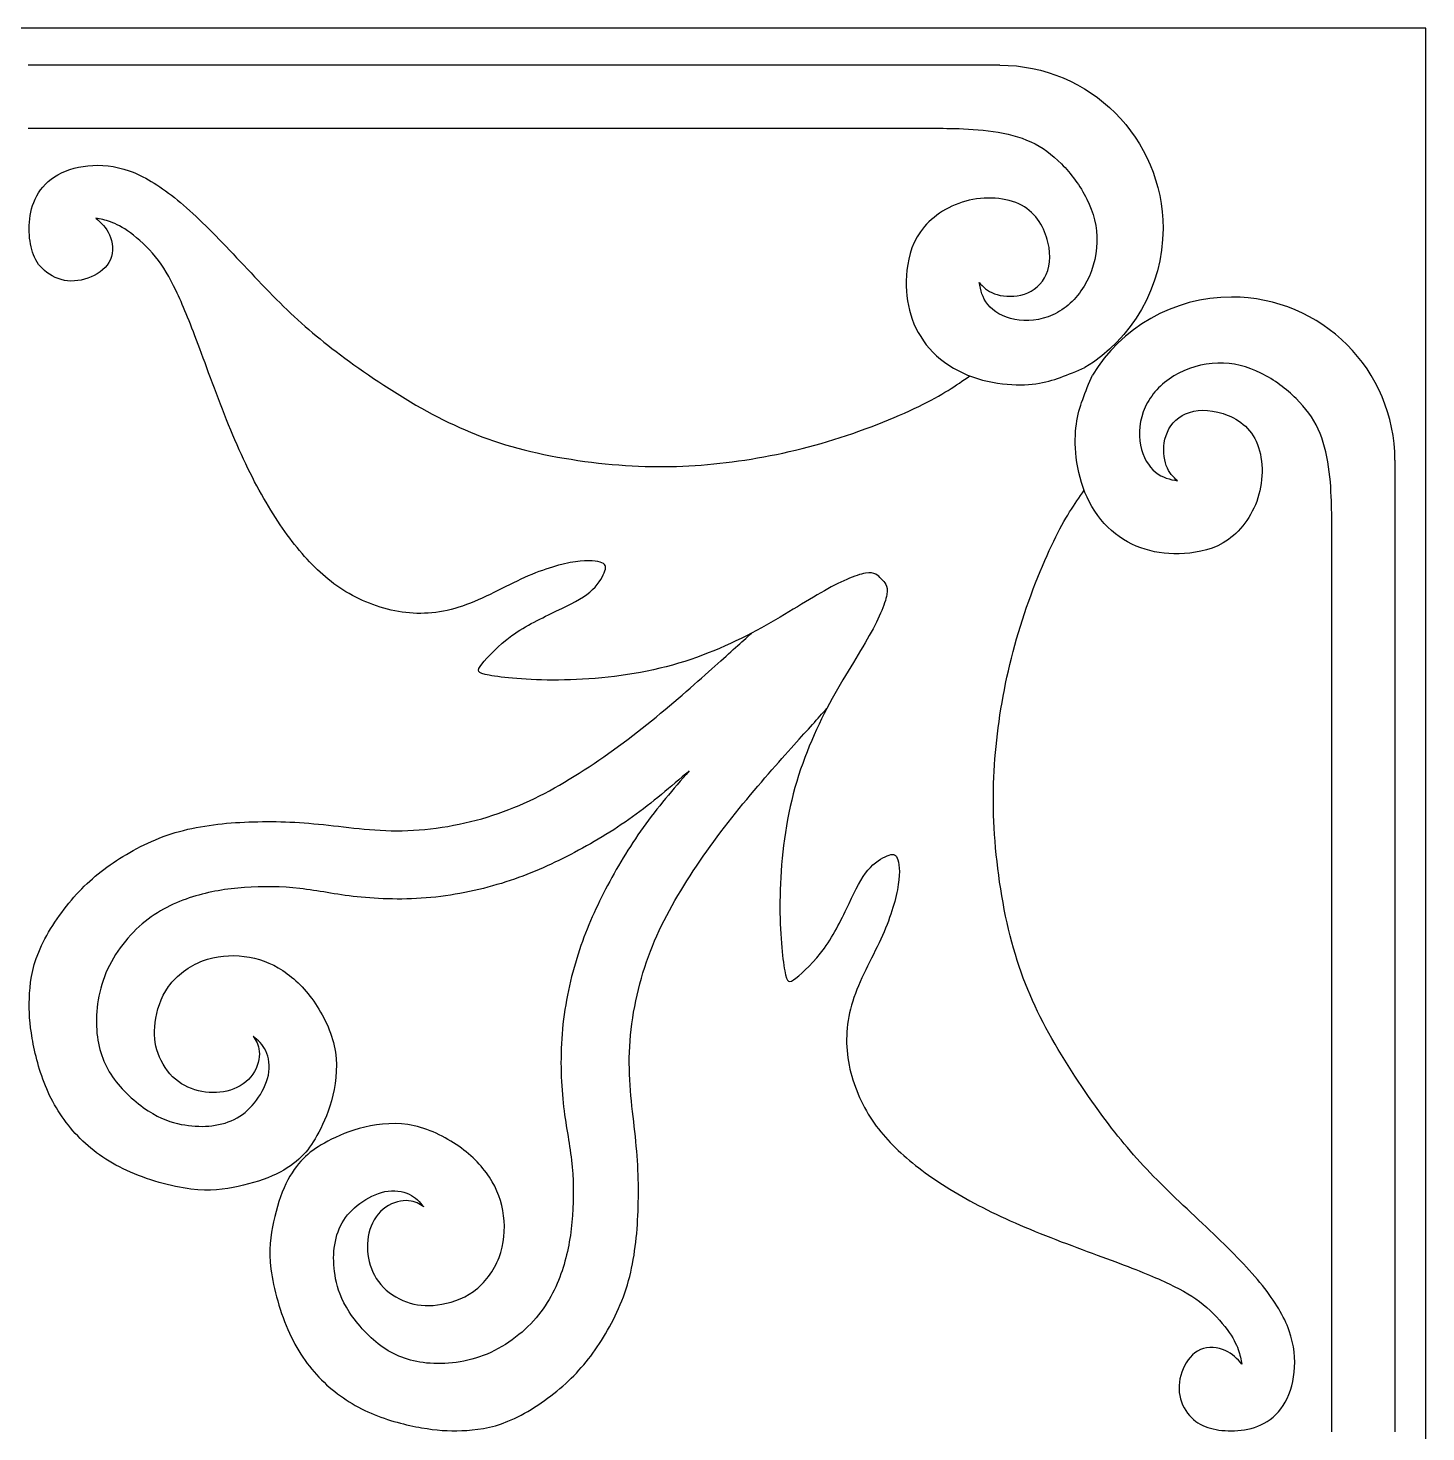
# Model space of a CAD drawing. Extents: x -97 to 91, y -16 to 189.
# Drawn here: x 54.71 to 90.75, y 150.76 to 186.95 of the extents above; entities that cross this region are included whole.
import ezdxf

# ---------------------------------------------------------------- set-up
doc = ezdxf.new("R2010")
doc.units = 0
doc.header["$MEASUREMENT"] = 0
doc.layers.add('LAYER_1', color=7, linetype='CONTINUOUS')

msp = doc.modelspace()

# ---------------------------------------------------------------- linework, layer by layer
at = {"layer": 'LAYER_1'}
msp.add_lwpolyline([(18.4134, 114.6116), (90.7518, 114.6116), (90.7518, 186.95), (18.4134, 186.95), (18.4134, 114.6116)], close=True, dxfattribs=at)
for points in [[(79.7645, 185.994), (79.7645, 185.994), (54.713, 185.994), (54.713, 185.994)], [(54.713, 184.3674), (54.713, 184.3674), (77.8767, 184.3674), (77.8767, 184.3674)], [(82.7262, 178.7949), (82.7262, 178.7949), (82.7525, 178.7689), (82.7525, 178.7689)], [(89.9515, 175.807), (89.9515, 175.807), (89.9515, 150.7555), (89.9515, 150.7555)], [(88.3249, 150.7555), (88.3249, 150.7555), (88.3249, 173.9192), (88.3249, 173.9192)]]:
    msp.add_open_spline(points, degree=3, dxfattribs=at)
for points, knots in [([(79.7645, 185.994), (82.0889, 185.994), (83.9732, 184.1097), (83.9732, 181.7852), (83.9732, 181.7852), (83.9732, 180.266), (83.1683, 178.9348), (81.9618, 178.1948)], [0, 0, 0, 0, 0.3333333, 0.3333333, 0.3333333, 0.3333333, 1, 1, 1, 1]), ([(77.8767, 184.3674), (78.0963, 184.3674), (78.3159, 184.3674), (78.6049, 184.3599), (78.6049, 184.3599), (78.8939, 184.3523), (79.2524, 184.3371), (79.5982, 184.2867), (79.5982, 184.2867), (79.9441, 184.2362), (80.2773, 184.1504), (80.5688, 184.0153), (80.5688, 184.0153), (80.8604, 183.8803), (81.1103, 183.696), (81.3552, 183.4474), (81.3552, 183.4474), (81.6, 183.1987), (81.8399, 182.8857), (82.0103, 182.5411), (82.0103, 182.5411), (82.1807, 182.1965), (82.2817, 181.8204), (82.2716, 181.4278), (82.2716, 181.4278), (82.2615, 181.0353), (82.1403, 180.6263), (81.9384, 180.2931), (81.9384, 180.2931), (81.7364, 179.9599), (81.4536, 179.7024), (81.133, 179.556), (81.133, 179.556), (80.8125, 179.4096), (80.454, 179.3742), (80.1511, 179.4335), (80.1511, 179.4335), (79.8482, 179.4928), (79.6007, 179.6468), (79.4569, 179.8222), (79.4569, 179.8222), (79.313, 179.9977), (79.2726, 180.1946), (79.2322, 180.3915), (79.2322, 180.3915), (79.3382, 180.2804), (79.4442, 180.1693), (79.626, 180.1012), (79.626, 180.1012), (79.8077, 180.0331), (80.0652, 180.0078), (80.3088, 180.0671), (80.3088, 180.0671), (80.5524, 180.1264), (80.7822, 180.2703), (80.9172, 180.5064), (80.9172, 180.5064), (81.0523, 180.7424), (81.0927, 181.0706), (81.0082, 181.4277), (81.0082, 181.4277), (80.9236, 181.7849), (80.714, 182.1712), (80.3278, 182.3806), (80.3278, 182.3806), (79.9416, 182.5901), (79.3787, 182.6229), (78.8864, 182.4892), (78.8864, 182.4892), (78.3942, 182.3553), (77.9726, 182.0549), (77.7201, 181.7003), (77.7201, 181.7003), (77.4677, 181.3457), (77.3843, 180.9367), (77.3603, 180.5682), (77.3603, 180.5682), (77.3363, 180.1997), (77.3717, 179.8715), (77.4689, 179.5585), (77.4689, 179.5585), (77.5661, 179.2454), (77.7252, 178.9474), (77.9536, 178.6887), (77.9536, 178.6887), (78.1821, 178.4299), (78.48, 178.2103), (78.8107, 178.0576), (78.8107, 178.0576), (79.1413, 177.9049), (79.5048, 177.8191), (79.833, 177.78), (79.833, 177.78), (80.1611, 177.7409), (80.454, 177.7485), (80.6963, 177.7813), (80.6963, 177.7813), (80.9387, 177.8141), (81.1306, 177.8722), (81.333, 177.9453), (81.333, 177.9453), (81.5355, 178.0184), (81.7487, 178.1066), (81.9618, 178.1948)], [0, 0, 0, 0, 0.037037, 0.037037, 0.037037, 0.037037, 0.0740741, 0.0740741, 0.0740741, 0.0740741, 0.1111111, 0.1111111, 0.1111111, 0.1111111, 0.1481481, 0.1481481, 0.1481481, 0.1481481, 0.1851852, 0.1851852, 0.1851852, 0.1851852, 0.2222222, 0.2222222, 0.2222222, 0.2222222, 0.2592593, 0.2592593, 0.2592593, 0.2592593, 0.2962963, 0.2962963, 0.2962963, 0.2962963, 0.3333333, 0.3333333, 0.3333333, 0.3333333, 0.3703704, 0.3703704, 0.3703704, 0.3703704, 0.4074074, 0.4074074, 0.4074074, 0.4074074, 0.4444444, 0.4444444, 0.4444444, 0.4444444, 0.4814815, 0.4814815, 0.4814815, 0.4814815, 0.5185185, 0.5185185, 0.5185185, 0.5185185, 0.5555556, 0.5555556, 0.5555556, 0.5555556, 0.5925926, 0.5925926, 0.5925926, 0.5925926, 0.6296296, 0.6296296, 0.6296296, 0.6296296, 0.6666667, 0.6666667, 0.6666667, 0.6666667, 0.7037037, 0.7037037, 0.7037037, 0.7037037, 0.7407407, 0.7407407, 0.7407407, 0.7407407, 0.7777778, 0.7777778, 0.7777778, 0.7777778, 0.8148148, 0.8148148, 0.8148148, 0.8148148, 0.8518519, 0.8518519, 0.8518519, 0.8518519, 0.8888889, 0.8888889, 0.8888889, 0.8888889, 0.9259259, 0.9259259, 0.9259259, 0.9259259, 1, 1, 1, 1]), ([(76.705, 172.7476), (76.6259, 172.8419), (76.5467, 172.9362), (76.3027, 172.895), (76.3027, 172.895), (76.0587, 172.8538), (75.6497, 172.677), (75.1499, 172.3918), (75.1499, 172.3918), (74.6501, 172.1065), (74.0594, 171.7127), (73.3652, 171.3493), (73.3652, 171.3493), (72.671, 170.9857), (71.8733, 170.6525), (71.0024, 170.443), (71.0024, 170.443), (70.1315, 170.2335), (69.1873, 170.1476), (68.3871, 170.1401), (68.3871, 170.1401), (67.5869, 170.1325), (66.9305, 170.2032), (66.6024, 170.2637), (66.6024, 170.2637), (66.2742, 170.3243), (66.2742, 170.3748), (66.413, 170.5515), (66.413, 170.5515), (66.5518, 170.7282), (66.8295, 171.0312), (67.1855, 171.2861), (67.1855, 171.2861), (67.5414, 171.5411), (67.9756, 171.7481), (68.3391, 171.9223), (68.3391, 171.9223), (68.7026, 172.0964), (68.9954, 172.2378), (69.1974, 172.4069), (69.1974, 172.4069), (69.3993, 172.5761), (69.5104, 172.773), (69.5659, 172.9068), (69.5659, 172.9068), (69.6215, 173.0406), (69.6215, 173.1113), (69.5079, 173.1617), (69.5079, 173.1617), (69.3943, 173.2122), (69.1671, 173.2425), (68.8238, 173.1921), (68.8238, 173.1921), (68.4805, 173.1415), (68.021, 173.0102), (67.5137, 172.7831), (67.5137, 172.7831), (67.0063, 172.5559), (66.4509, 172.2328), (65.9157, 172.0485), (65.9157, 172.0485), (65.3806, 171.8642), (64.8656, 171.8188), (64.3557, 171.8919), (64.3557, 171.8919), (63.8458, 171.9652), (63.3409, 172.1571), (62.9092, 172.417), (62.9092, 172.417), (62.4776, 172.677), (62.1191, 173.0053), (61.7758, 173.4041), (61.7758, 173.4041), (61.4324, 173.8029), (61.1043, 174.2725), (60.7887, 174.8253), (60.7887, 174.8253), (60.4732, 175.3781), (60.1702, 176.0143), (59.8825, 176.7186), (59.8825, 176.7186), (59.5947, 177.4229), (59.322, 178.1954), (59.0974, 178.7961), (59.0974, 178.7961), (58.8727, 179.3969), (58.696, 179.8261), (58.5282, 180.1783), (58.5282, 180.1783), (58.3603, 180.5304), (58.2012, 180.8057), (58.0005, 181.0531), (58.0005, 181.0531), (57.7998, 181.3005), (57.5574, 181.5202), (57.353, 181.6703), (57.353, 181.6703), (57.1485, 181.8205), (56.9818, 181.9013), (56.8392, 181.9531), (56.8392, 181.9531), (56.6966, 182.0048), (56.5779, 182.0275), (56.4593, 182.0503), (56.4593, 182.0503), (56.5956, 181.9291), (56.732, 181.8079), (56.8127, 181.6211), (56.8127, 181.6211), (56.8935, 181.4343), (56.9188, 181.1819), (56.8342, 180.9799), (56.8342, 180.9799), (56.7496, 180.778), (56.5552, 180.6265), (56.3356, 180.5331), (56.3356, 180.5331), (56.116, 180.4397), (55.8711, 180.4043), (55.6477, 180.446), (55.6477, 180.446), (55.4243, 180.4876), (55.2223, 180.6063), (55.081, 180.7477), (55.081, 180.7477), (54.9396, 180.889), (54.8588, 181.0531), (54.8076, 181.2399), (54.8076, 181.2399), (54.7564, 181.4267), (54.7346, 181.6363), (54.7435, 181.8597), (54.7435, 181.8597), (54.7523, 182.0831), (54.7918, 182.3204), (54.8934, 182.54), (54.8934, 182.54), (54.9951, 182.7596), (55.1593, 182.9616), (55.3915, 183.1131), (55.3915, 183.1131), (55.6237, 183.2645), (55.9242, 183.3655), (56.2561, 183.3996), (56.2561, 183.3996), (56.588, 183.4337), (56.9516, 183.4008), (57.3226, 183.2695), (57.3226, 183.2695), (57.6937, 183.1383), (58.0724, 182.9086), (58.4839, 182.5779), (58.4839, 182.5779), (58.8953, 182.2472), (59.3397, 181.8155), (59.818, 181.317), (59.818, 181.317), (60.2964, 180.8184), (60.8089, 180.2529), (61.3011, 179.772), (61.3011, 179.772), (61.7934, 179.2911), (62.2654, 178.8948), (62.8788, 178.4429), (62.8788, 178.4429), (63.4923, 177.991), (64.2471, 177.4836), (64.9931, 177.0734), (64.9931, 177.0734), (65.739, 176.6632), (66.4761, 176.3501), (67.342, 176.1179), (67.342, 176.1179), (68.2078, 175.8857), (69.2024, 175.7342), (70.1137, 175.6736), (70.1137, 175.6736), (71.025, 175.613), (71.8531, 175.6434), (72.7088, 175.7468), (72.7088, 175.7468), (73.5645, 175.8503), (74.4481, 176.027), (75.3241, 176.2896), (75.3241, 176.2896), (76.2, 176.5521), (77.0684, 176.9005), (77.6781, 177.1969), (77.6781, 177.1969), (78.2879, 177.4933), (78.639, 177.7378), (78.9901, 177.9822)], [0, 0, 0, 0, 0.0204082, 0.0204082, 0.0204082, 0.0204082, 0.0408163, 0.0408163, 0.0408163, 0.0408163, 0.0612245, 0.0612245, 0.0612245, 0.0612245, 0.0816327, 0.0816327, 0.0816327, 0.0816327, 0.1020408, 0.1020408, 0.1020408, 0.1020408, 0.122449, 0.122449, 0.122449, 0.122449, 0.1428571, 0.1428571, 0.1428571, 0.1428571, 0.1632653, 0.1632653, 0.1632653, 0.1632653, 0.1836735, 0.1836735, 0.1836735, 0.1836735, 0.2040816, 0.2040816, 0.2040816, 0.2040816, 0.2244898, 0.2244898, 0.2244898, 0.2244898, 0.244898, 0.244898, 0.244898, 0.244898, 0.2653061, 0.2653061, 0.2653061, 0.2653061, 0.2857143, 0.2857143, 0.2857143, 0.2857143, 0.3061224, 0.3061224, 0.3061224, 0.3061224, 0.3265306, 0.3265306, 0.3265306, 0.3265306, 0.3469388, 0.3469388, 0.3469388, 0.3469388, 0.3673469, 0.3673469, 0.3673469, 0.3673469, 0.3877551, 0.3877551, 0.3877551, 0.3877551, 0.4081633, 0.4081633, 0.4081633, 0.4081633, 0.4285714, 0.4285714, 0.4285714, 0.4285714, 0.4489796, 0.4489796, 0.4489796, 0.4489796, 0.4693878, 0.4693878, 0.4693878, 0.4693878, 0.4897959, 0.4897959, 0.4897959, 0.4897959, 0.5102041, 0.5102041, 0.5102041, 0.5102041, 0.5306122, 0.5306122, 0.5306122, 0.5306122, 0.5510204, 0.5510204, 0.5510204, 0.5510204, 0.5714286, 0.5714286, 0.5714286, 0.5714286, 0.5918367, 0.5918367, 0.5918367, 0.5918367, 0.6122449, 0.6122449, 0.6122449, 0.6122449, 0.6326531, 0.6326531, 0.6326531, 0.6326531, 0.6530612, 0.6530612, 0.6530612, 0.6530612, 0.6734694, 0.6734694, 0.6734694, 0.6734694, 0.6938776, 0.6938776, 0.6938776, 0.6938776, 0.7142857, 0.7142857, 0.7142857, 0.7142857, 0.7346939, 0.7346939, 0.7346939, 0.7346939, 0.755102, 0.755102, 0.755102, 0.755102, 0.7755102, 0.7755102, 0.7755102, 0.7755102, 0.7959184, 0.7959184, 0.7959184, 0.7959184, 0.8163265, 0.8163265, 0.8163265, 0.8163265, 0.8367347, 0.8367347, 0.8367347, 0.8367347, 0.8571429, 0.8571429, 0.8571429, 0.8571429, 0.877551, 0.877551, 0.877551, 0.877551, 0.8979592, 0.8979592, 0.8979592, 0.8979592, 0.9183673, 0.9183673, 0.9183673, 0.9183673, 0.9387755, 0.9387755, 0.9387755, 0.9387755, 0.9591837, 0.9591837, 0.9591837, 0.9591837, 1, 1, 1, 1]), ([(89.9515, 175.807), (89.9515, 178.1315), (88.0672, 180.0158), (85.7427, 180.0158), (85.7427, 180.0158), (84.2235, 180.0158), (82.8923, 179.2108), (82.1523, 178.0043)], [0, 0, 0, 0, 0.3333333, 0.3333333, 0.3333333, 0.3333333, 1, 1, 1, 1]), ([(88.3249, 173.9192), (88.3249, 174.1388), (88.3249, 174.3584), (88.3174, 174.6474), (88.3174, 174.6474), (88.3098, 174.9364), (88.2946, 175.2949), (88.2442, 175.6407), (88.2442, 175.6407), (88.1937, 175.9866), (88.1079, 176.3198), (87.9728, 176.6113), (87.9728, 176.6113), (87.8378, 176.9029), (87.6535, 177.1528), (87.4049, 177.3977), (87.4049, 177.3977), (87.1562, 177.6425), (86.8432, 177.8824), (86.4986, 178.0528), (86.4986, 178.0528), (86.154, 178.2232), (85.7778, 178.3242), (85.3853, 178.3141), (85.3853, 178.3141), (84.9928, 178.304), (84.5838, 178.1828), (84.2506, 177.9809), (84.2506, 177.9809), (83.9174, 177.7789), (83.6598, 177.4961), (83.5135, 177.1755), (83.5135, 177.1755), (83.3671, 176.855), (83.3317, 176.4965), (83.391, 176.1936), (83.391, 176.1936), (83.4503, 175.8907), (83.6043, 175.6432), (83.7797, 175.4994), (83.7797, 175.4994), (83.9551, 175.3555), (84.1521, 175.3151), (84.349, 175.2747), (84.349, 175.2747), (84.2379, 175.3807), (84.1268, 175.4868), (84.0587, 175.6685), (84.0587, 175.6685), (83.9905, 175.8502), (83.9653, 176.1078), (84.0246, 176.3513), (84.0246, 176.3513), (84.0839, 176.5949), (84.2278, 176.8247), (84.4639, 176.9597), (84.4639, 176.9597), (84.6999, 177.0948), (85.0281, 177.1352), (85.3852, 177.0507), (85.3852, 177.0507), (85.7424, 176.9661), (86.1286, 176.7566), (86.3381, 176.3704), (86.3381, 176.3704), (86.5476, 175.9841), (86.5804, 175.4212), (86.4467, 174.929), (86.4467, 174.929), (86.3128, 174.4367), (86.0124, 174.0151), (85.6578, 173.7627), (85.6578, 173.7627), (85.3032, 173.5102), (84.8942, 173.4268), (84.5257, 173.4028), (84.5257, 173.4028), (84.1572, 173.3788), (83.829, 173.4142), (83.516, 173.5114), (83.516, 173.5114), (83.2029, 173.6086), (82.9049, 173.7677), (82.6462, 173.9961), (82.6462, 173.9961), (82.3874, 174.2246), (82.1678, 174.5225), (82.0151, 174.8532), (82.0151, 174.8532), (81.8624, 175.1839), (81.7766, 175.5473), (81.7375, 175.8755), (81.7375, 175.8755), (81.6984, 176.2037), (81.706, 176.4965), (81.7388, 176.7388), (81.7388, 176.7388), (81.7716, 176.9812), (81.8297, 177.1731), (81.9028, 177.3755), (81.9028, 177.3755), (81.9759, 177.578), (82.0641, 177.7912), (82.1523, 178.0043)], [0, 0, 0, 0, 0.037037, 0.037037, 0.037037, 0.037037, 0.0740741, 0.0740741, 0.0740741, 0.0740741, 0.1111111, 0.1111111, 0.1111111, 0.1111111, 0.1481481, 0.1481481, 0.1481481, 0.1481481, 0.1851852, 0.1851852, 0.1851852, 0.1851852, 0.2222222, 0.2222222, 0.2222222, 0.2222222, 0.2592593, 0.2592593, 0.2592593, 0.2592593, 0.2962963, 0.2962963, 0.2962963, 0.2962963, 0.3333333, 0.3333333, 0.3333333, 0.3333333, 0.3703704, 0.3703704, 0.3703704, 0.3703704, 0.4074074, 0.4074074, 0.4074074, 0.4074074, 0.4444444, 0.4444444, 0.4444444, 0.4444444, 0.4814815, 0.4814815, 0.4814815, 0.4814815, 0.5185185, 0.5185185, 0.5185185, 0.5185185, 0.5555556, 0.5555556, 0.5555556, 0.5555556, 0.5925926, 0.5925926, 0.5925926, 0.5925926, 0.6296296, 0.6296296, 0.6296296, 0.6296296, 0.6666667, 0.6666667, 0.6666667, 0.6666667, 0.7037037, 0.7037037, 0.7037037, 0.7037037, 0.7407407, 0.7407407, 0.7407407, 0.7407407, 0.7777778, 0.7777778, 0.7777778, 0.7777778, 0.8148148, 0.8148148, 0.8148148, 0.8148148, 0.8518519, 0.8518519, 0.8518519, 0.8518519, 0.8888889, 0.8888889, 0.8888889, 0.8888889, 0.9259259, 0.9259259, 0.9259259, 0.9259259, 1, 1, 1, 1]), ([(76.7051, 172.7475), (76.7994, 172.6684), (76.8937, 172.5893), (76.8525, 172.3452), (76.8525, 172.3452), (76.8113, 172.1012), (76.6345, 171.6922), (76.3493, 171.1924), (76.3493, 171.1924), (76.064, 170.6926), (75.6702, 170.1019), (75.3067, 169.4077), (75.3067, 169.4077), (74.9432, 168.7135), (74.61, 167.9158), (74.4005, 167.0449), (74.4005, 167.0449), (74.191, 166.174), (74.1051, 165.2298), (74.0976, 164.4296), (74.0976, 164.4296), (74.09, 163.6294), (74.1607, 162.973), (74.2212, 162.6449), (74.2212, 162.6449), (74.2818, 162.3167), (74.3323, 162.3167), (74.509, 162.4555), (74.509, 162.4555), (74.6857, 162.5943), (74.9887, 162.8721), (75.2436, 163.228), (75.2436, 163.228), (75.4986, 163.5839), (75.7056, 164.0181), (75.8798, 164.3816), (75.8798, 164.3816), (76.0539, 164.7451), (76.1953, 165.038), (76.3644, 165.2399), (76.3644, 165.2399), (76.5335, 165.4418), (76.7305, 165.5529), (76.8643, 165.6084), (76.8643, 165.6084), (76.9981, 165.664), (77.0688, 165.664), (77.1192, 165.5504), (77.1192, 165.5504), (77.1697, 165.4368), (77.2, 165.2096), (77.1496, 164.8663), (77.1496, 164.8663), (77.099, 164.523), (76.9677, 164.0635), (76.7406, 163.5562), (76.7406, 163.5562), (76.5134, 163.0488), (76.1903, 162.4934), (76.006, 161.9582), (76.006, 161.9582), (75.8217, 161.4231), (75.7763, 160.9081), (75.8494, 160.3982), (75.8494, 160.3982), (75.9227, 159.8883), (76.1146, 159.3834), (76.3745, 158.9517), (76.3745, 158.9517), (76.6345, 158.5201), (76.9627, 158.1616), (77.3615, 157.8183), (77.3615, 157.8183), (77.7604, 157.4749), (78.23, 157.1468), (78.7828, 156.8312), (78.7828, 156.8312), (79.3356, 156.5157), (79.9718, 156.2127), (80.6761, 155.925), (80.6761, 155.925), (81.3804, 155.6372), (82.1529, 155.3645), (82.7536, 155.1399), (82.7536, 155.1399), (83.3544, 154.9152), (83.7836, 154.7385), (84.1358, 154.5707), (84.1358, 154.5707), (84.4879, 154.4028), (84.7632, 154.2437), (85.0106, 154.043), (85.0106, 154.043), (85.258, 153.8423), (85.4776, 153.5999), (85.6278, 153.3955), (85.6278, 153.3955), (85.778, 153.191), (85.8588, 153.0243), (85.9106, 152.8817), (85.9106, 152.8817), (85.9623, 152.7391), (85.985, 152.6204), (86.0077, 152.5018), (86.0077, 152.5018), (85.8866, 152.6381), (85.7654, 152.7745), (85.5786, 152.8552), (85.5786, 152.8552), (85.3918, 152.936), (85.1394, 152.9613), (84.9374, 152.8767), (84.9374, 152.8767), (84.7355, 152.7922), (84.584, 152.5977), (84.4906, 152.3782), (84.4906, 152.3782), (84.3972, 152.1585), (84.3618, 151.9136), (84.4034, 151.6902), (84.4034, 151.6902), (84.4451, 151.4668), (84.5638, 151.2648), (84.7052, 151.1235), (84.7052, 151.1235), (84.8465, 150.9821), (85.0106, 150.9013), (85.1974, 150.8501), (85.1974, 150.8501), (85.3842, 150.7989), (85.5938, 150.7771), (85.8172, 150.786), (85.8172, 150.786), (86.0406, 150.7948), (86.2779, 150.8343), (86.4975, 150.9359), (86.4975, 150.9359), (86.7171, 151.0376), (86.9191, 151.2018), (87.0705, 151.434), (87.0705, 151.434), (87.222, 151.6662), (87.323, 151.9667), (87.357, 152.2986), (87.357, 152.2986), (87.3912, 152.6305), (87.3583, 152.9941), (87.227, 153.3652), (87.227, 153.3652), (87.0958, 153.7362), (86.8661, 154.1149), (86.5354, 154.5264), (86.5354, 154.5264), (86.2047, 154.9379), (85.773, 155.3822), (85.2745, 155.8605), (85.2745, 155.8605), (84.7759, 156.3389), (84.2104, 156.8514), (83.7295, 157.3436), (83.7295, 157.3436), (83.2486, 157.8359), (82.8523, 158.3079), (82.4004, 158.9213), (82.4004, 158.9213), (81.9485, 159.5348), (81.4411, 160.2896), (81.0309, 161.0356), (81.0309, 161.0356), (80.6207, 161.7815), (80.3076, 162.5186), (80.0754, 163.3845), (80.0754, 163.3845), (79.8432, 164.2503), (79.6917, 165.245), (79.6311, 166.1562), (79.6311, 166.1562), (79.5705, 167.0675), (79.6009, 167.8956), (79.7043, 168.7513), (79.7043, 168.7513), (79.8078, 169.607), (79.9845, 170.4906), (80.247, 171.3666), (80.247, 171.3666), (80.5096, 172.2425), (80.858, 173.1109), (81.1544, 173.7207), (81.1544, 173.7207), (81.4508, 174.3304), (81.6953, 174.6815), (81.9397, 175.0326)], [0, 0, 0, 0, 0.0204082, 0.0204082, 0.0204082, 0.0204082, 0.0408163, 0.0408163, 0.0408163, 0.0408163, 0.0612245, 0.0612245, 0.0612245, 0.0612245, 0.0816327, 0.0816327, 0.0816327, 0.0816327, 0.1020408, 0.1020408, 0.1020408, 0.1020408, 0.122449, 0.122449, 0.122449, 0.122449, 0.1428571, 0.1428571, 0.1428571, 0.1428571, 0.1632653, 0.1632653, 0.1632653, 0.1632653, 0.1836735, 0.1836735, 0.1836735, 0.1836735, 0.2040816, 0.2040816, 0.2040816, 0.2040816, 0.2244898, 0.2244898, 0.2244898, 0.2244898, 0.244898, 0.244898, 0.244898, 0.244898, 0.2653061, 0.2653061, 0.2653061, 0.2653061, 0.2857143, 0.2857143, 0.2857143, 0.2857143, 0.3061224, 0.3061224, 0.3061224, 0.3061224, 0.3265306, 0.3265306, 0.3265306, 0.3265306, 0.3469388, 0.3469388, 0.3469388, 0.3469388, 0.3673469, 0.3673469, 0.3673469, 0.3673469, 0.3877551, 0.3877551, 0.3877551, 0.3877551, 0.4081633, 0.4081633, 0.4081633, 0.4081633, 0.4285714, 0.4285714, 0.4285714, 0.4285714, 0.4489796, 0.4489796, 0.4489796, 0.4489796, 0.4693878, 0.4693878, 0.4693878, 0.4693878, 0.4897959, 0.4897959, 0.4897959, 0.4897959, 0.5102041, 0.5102041, 0.5102041, 0.5102041, 0.5306122, 0.5306122, 0.5306122, 0.5306122, 0.5510204, 0.5510204, 0.5510204, 0.5510204, 0.5714286, 0.5714286, 0.5714286, 0.5714286, 0.5918367, 0.5918367, 0.5918367, 0.5918367, 0.6122449, 0.6122449, 0.6122449, 0.6122449, 0.6326531, 0.6326531, 0.6326531, 0.6326531, 0.6530612, 0.6530612, 0.6530612, 0.6530612, 0.6734694, 0.6734694, 0.6734694, 0.6734694, 0.6938776, 0.6938776, 0.6938776, 0.6938776, 0.7142857, 0.7142857, 0.7142857, 0.7142857, 0.7346939, 0.7346939, 0.7346939, 0.7346939, 0.755102, 0.755102, 0.755102, 0.755102, 0.7755102, 0.7755102, 0.7755102, 0.7755102, 0.7959184, 0.7959184, 0.7959184, 0.7959184, 0.8163265, 0.8163265, 0.8163265, 0.8163265, 0.8367347, 0.8367347, 0.8367347, 0.8367347, 0.8571429, 0.8571429, 0.8571429, 0.8571429, 0.877551, 0.877551, 0.877551, 0.877551, 0.8979592, 0.8979592, 0.8979592, 0.8979592, 0.9183673, 0.9183673, 0.9183673, 0.9183673, 0.9387755, 0.9387755, 0.9387755, 0.9387755, 0.9591837, 0.9591837, 0.9591837, 0.9591837, 1, 1, 1, 1]), ([(71.756, 167.7986), (71.2818, 167.3893), (70.8076, 166.9799), (70.2979, 166.6138), (70.2979, 166.6138), (69.7881, 166.2475), (69.2428, 165.9243), (68.7027, 165.6442), (68.7027, 165.6442), (68.1625, 165.364), (67.6272, 165.1267), (67.029, 164.9348), (67.029, 164.9348), (66.4307, 164.743), (65.7693, 164.5966), (65.1004, 164.5334), (65.1004, 164.5334), (64.4314, 164.4703), (63.7548, 164.4905), (63.1945, 164.5511), (63.1945, 164.5511), (62.634, 164.6117), (62.1897, 164.7127), (61.7202, 164.7657), (61.7202, 164.7657), (61.2507, 164.8187), (60.7559, 164.8238), (60.2914, 164.791), (60.2914, 164.791), (59.8269, 164.7581), (59.3927, 164.6874), (58.951, 164.5486), (58.951, 164.5486), (58.5092, 164.4098), (58.0598, 164.2028), (57.6534, 163.8544), (57.6534, 163.8544), (57.247, 163.5061), (56.8835, 163.0163), (56.6816, 162.4912), (56.6816, 162.4912), (56.4796, 161.9661), (56.4392, 161.4057), (56.4998, 160.9438), (56.4998, 160.9438), (56.5604, 160.4818), (56.722, 160.1183), (56.9845, 159.7851), (56.9845, 159.7851), (57.247, 159.4519), (57.6106, 159.1489), (57.9255, 158.9628), (57.9255, 158.9628), (58.2404, 158.7766), (58.5067, 158.7071), (58.7534, 158.6687), (58.7534, 158.6687), (59.0002, 158.6302), (59.2274, 158.6226), (59.4546, 158.6503), (59.4546, 158.6503), (59.6818, 158.6781), (59.909, 158.7412), (60.1033, 158.851), (60.1033, 158.851), (60.2977, 158.9608), (60.4593, 159.1174), (60.6006, 159.3092), (60.6006, 159.3092), (60.742, 159.5011), (60.8632, 159.7282), (60.9074, 159.9567), (60.9074, 159.9567), (60.9516, 160.1852), (60.9187, 160.4149), (60.8405, 160.5815), (60.8405, 160.5815), (60.7622, 160.7481), (60.6385, 160.8516), (60.5148, 160.9551), (60.5148, 160.9551), (60.588, 160.8466), (60.6613, 160.738), (60.6739, 160.5677), (60.6739, 160.5677), (60.6865, 160.3972), (60.6385, 160.165), (60.5072, 159.9769), (60.5072, 159.9769), (60.376, 159.7888), (60.1614, 159.6449), (59.9279, 159.5692), (59.9279, 159.5692), (59.6944, 159.4935), (59.4419, 159.4859), (59.1958, 159.5313), (59.1958, 159.5313), (58.9497, 159.5768), (58.7098, 159.6753), (58.5117, 159.8469), (58.5117, 159.8469), (58.3135, 160.0186), (58.157, 160.2634), (58.0662, 160.5121), (58.0662, 160.5121), (57.9753, 160.7607), (57.95, 161.0132), (57.9879, 161.311), (57.9879, 161.311), (58.0258, 161.6089), (58.1267, 161.9523), (58.3363, 162.2413), (58.3363, 162.2413), (58.5458, 162.5303), (58.8639, 162.7651), (59.211, 162.8976), (59.211, 162.8976), (59.5581, 163.0301), (59.9342, 163.0605), (60.2876, 163.0163), (60.2876, 163.0163), (60.641, 162.9721), (60.9717, 162.8534), (61.2809, 162.6503), (61.2809, 162.6503), (61.5902, 162.4471), (61.878, 162.1592), (62.1228, 161.7945), (62.1228, 161.7945), (62.3677, 161.4297), (62.5697, 160.9879), (62.6366, 160.5462), (62.6366, 160.5462), (62.7035, 160.1044), (62.6353, 159.6626), (62.5318, 159.2928), (62.5318, 159.2928), (62.4283, 158.923), (62.2894, 158.6251), (62.1618, 158.3956), (62.1618, 158.3956), (62.0341, 158.1661), (61.9176, 158.0048), (61.7561, 157.8471), (61.7561, 157.8471), (61.5945, 157.6893), (61.3879, 157.5349), (61.1117, 157.4035), (61.1117, 157.4035), (60.8354, 157.272), (60.4895, 157.1635), (60.1324, 157.084), (60.1324, 157.084), (59.7752, 157.0045), (59.4066, 156.9539), (58.9068, 157.0171), (58.9068, 157.0171), (58.407, 157.0802), (57.7759, 157.2569), (57.2571, 157.4942), (57.2571, 157.4942), (56.7384, 157.7315), (56.3319, 158.0294), (55.9936, 158.3853), (55.9936, 158.3853), (55.6554, 158.7412), (55.3853, 159.1552), (55.1934, 159.5982), (55.1934, 159.5982), (55.0016, 160.0413), (54.8879, 160.5134), (54.8209, 160.8996), (54.8209, 160.8996), (54.7539, 161.2858), (54.7334, 161.5862), (54.746, 161.9358), (54.746, 161.9358), (54.7587, 162.2854), (54.8044, 162.6843), (54.9862, 163.1286), (54.9862, 163.1286), (55.1682, 163.5729), (55.4863, 164.0627), (55.8308, 164.4678), (55.8308, 164.4678), (56.1754, 164.8729), (56.5465, 165.1936), (56.9895, 165.4851), (56.9895, 165.4851), (57.4325, 165.7766), (57.9475, 166.0392), (58.5079, 166.2071), (58.5079, 166.2071), (59.0683, 166.3749), (59.6742, 166.4482), (60.2901, 166.4772), (60.2901, 166.4772), (60.9061, 166.5062), (61.5321, 166.4911), (62.2036, 166.4254), (62.2036, 166.4254), (62.8751, 166.3598), (63.592, 166.2437), (64.3594, 166.2563), (64.3594, 166.2563), (65.1268, 166.2689), (65.9447, 166.4103), (66.6919, 166.6526), (66.6919, 166.6526), (67.4391, 166.8949), (68.1157, 167.2383), (68.7947, 167.6599), (68.7947, 167.6599), (69.4738, 168.0814), (70.1554, 168.5813), (70.7865, 169.0912), (70.7865, 169.0912), (71.4175, 169.6011), (71.9982, 170.1211), (72.4195, 170.4991), (72.4195, 170.4991), (72.8409, 170.8772), (73.103, 171.1132), (73.3652, 171.3493)], [0, 0, 0, 0, 0.0175439, 0.0175439, 0.0175439, 0.0175439, 0.0350877, 0.0350877, 0.0350877, 0.0350877, 0.0526316, 0.0526316, 0.0526316, 0.0526316, 0.0701754, 0.0701754, 0.0701754, 0.0701754, 0.0877193, 0.0877193, 0.0877193, 0.0877193, 0.1052632, 0.1052632, 0.1052632, 0.1052632, 0.122807, 0.122807, 0.122807, 0.122807, 0.1403509, 0.1403509, 0.1403509, 0.1403509, 0.1578947, 0.1578947, 0.1578947, 0.1578947, 0.1754386, 0.1754386, 0.1754386, 0.1754386, 0.1929825, 0.1929825, 0.1929825, 0.1929825, 0.2105263, 0.2105263, 0.2105263, 0.2105263, 0.2280702, 0.2280702, 0.2280702, 0.2280702, 0.245614, 0.245614, 0.245614, 0.245614, 0.2631579, 0.2631579, 0.2631579, 0.2631579, 0.2807018, 0.2807018, 0.2807018, 0.2807018, 0.2982456, 0.2982456, 0.2982456, 0.2982456, 0.3157895, 0.3157895, 0.3157895, 0.3157895, 0.3333333, 0.3333333, 0.3333333, 0.3333333, 0.3508772, 0.3508772, 0.3508772, 0.3508772, 0.3684211, 0.3684211, 0.3684211, 0.3684211, 0.3859649, 0.3859649, 0.3859649, 0.3859649, 0.4035088, 0.4035088, 0.4035088, 0.4035088, 0.4210526, 0.4210526, 0.4210526, 0.4210526, 0.4385965, 0.4385965, 0.4385965, 0.4385965, 0.4561404, 0.4561404, 0.4561404, 0.4561404, 0.4736842, 0.4736842, 0.4736842, 0.4736842, 0.4912281, 0.4912281, 0.4912281, 0.4912281, 0.5087719, 0.5087719, 0.5087719, 0.5087719, 0.5263158, 0.5263158, 0.5263158, 0.5263158, 0.5438596, 0.5438596, 0.5438596, 0.5438596, 0.5614035, 0.5614035, 0.5614035, 0.5614035, 0.5789474, 0.5789474, 0.5789474, 0.5789474, 0.5964912, 0.5964912, 0.5964912, 0.5964912, 0.6140351, 0.6140351, 0.6140351, 0.6140351, 0.6315789, 0.6315789, 0.6315789, 0.6315789, 0.6491228, 0.6491228, 0.6491228, 0.6491228, 0.6666667, 0.6666667, 0.6666667, 0.6666667, 0.6842105, 0.6842105, 0.6842105, 0.6842105, 0.7017544, 0.7017544, 0.7017544, 0.7017544, 0.7192982, 0.7192982, 0.7192982, 0.7192982, 0.7368421, 0.7368421, 0.7368421, 0.7368421, 0.754386, 0.754386, 0.754386, 0.754386, 0.7719298, 0.7719298, 0.7719298, 0.7719298, 0.7894737, 0.7894737, 0.7894737, 0.7894737, 0.8070175, 0.8070175, 0.8070175, 0.8070175, 0.8245614, 0.8245614, 0.8245614, 0.8245614, 0.8421053, 0.8421053, 0.8421053, 0.8421053, 0.8596491, 0.8596491, 0.8596491, 0.8596491, 0.877193, 0.877193, 0.877193, 0.877193, 0.8947368, 0.8947368, 0.8947368, 0.8947368, 0.9122807, 0.9122807, 0.9122807, 0.9122807, 0.9298246, 0.9298246, 0.9298246, 0.9298246, 0.9473684, 0.9473684, 0.9473684, 0.9473684, 0.9649123, 0.9649123, 0.9649123, 0.9649123, 1, 1, 1, 1]), ([(71.7561, 167.7985), (71.3468, 167.3243), (70.9374, 166.8501), (70.5712, 166.3404), (70.5712, 166.3404), (70.205, 165.8306), (69.8818, 165.2853), (69.6016, 164.7452), (69.6016, 164.7452), (69.3215, 164.205), (69.0841, 163.6697), (68.8923, 163.0715), (68.8923, 163.0715), (68.7005, 162.4732), (68.554, 161.8118), (68.4909, 161.1429), (68.4909, 161.1429), (68.4278, 160.4739), (68.448, 159.7973), (68.5086, 159.237), (68.5086, 159.237), (68.5692, 158.6765), (68.6702, 158.2322), (68.7232, 157.7627), (68.7232, 157.7627), (68.7762, 157.2932), (68.7812, 156.7984), (68.7485, 156.3339), (68.7485, 156.3339), (68.7156, 155.8694), (68.6449, 155.4353), (68.5061, 154.9935), (68.5061, 154.9935), (68.3672, 154.5517), (68.1602, 154.1023), (67.8119, 153.6959), (67.8119, 153.6959), (67.4635, 153.2895), (66.9737, 152.926), (66.4487, 152.7241), (66.4487, 152.7241), (65.9236, 152.5221), (65.3632, 152.4817), (64.9013, 152.5423), (64.9013, 152.5423), (64.4393, 152.6029), (64.0757, 152.7645), (63.7426, 153.027), (63.7426, 153.027), (63.4094, 153.2895), (63.1064, 153.6531), (62.9203, 153.968), (62.9203, 153.968), (62.7341, 154.2829), (62.6646, 154.5492), (62.6261, 154.7959), (62.6261, 154.7959), (62.5877, 155.0427), (62.5801, 155.2699), (62.6078, 155.4971), (62.6078, 155.4971), (62.6356, 155.7243), (62.6987, 155.9515), (62.8085, 156.1458), (62.8085, 156.1458), (62.9183, 156.3402), (63.0749, 156.5018), (63.2667, 156.6431), (63.2667, 156.6431), (63.4585, 156.7845), (63.6857, 156.9057), (63.9142, 156.9499), (63.9142, 156.9499), (64.1427, 156.9941), (64.3724, 156.9612), (64.539, 156.883), (64.539, 156.883), (64.7056, 156.8047), (64.8091, 156.681), (64.9126, 156.5573), (64.9126, 156.5573), (64.804, 156.6305), (64.6955, 156.7038), (64.5251, 156.7164), (64.5251, 156.7164), (64.3547, 156.729), (64.1225, 156.681), (63.9344, 156.5498), (63.9344, 156.5498), (63.7463, 156.4185), (63.6024, 156.2039), (63.5267, 155.9704), (63.5267, 155.9704), (63.451, 155.7369), (63.4434, 155.4844), (63.4888, 155.2383), (63.4888, 155.2383), (63.5342, 154.9922), (63.6328, 154.7523), (63.8044, 154.5542), (63.8044, 154.5542), (63.976, 154.3561), (64.2209, 154.1995), (64.4695, 154.1087), (64.4695, 154.1087), (64.7182, 154.0178), (64.9707, 153.9925), (65.2685, 154.0304), (65.2685, 154.0304), (65.5664, 154.0683), (65.9098, 154.1693), (66.1988, 154.3788), (66.1988, 154.3788), (66.4878, 154.5883), (66.7226, 154.9064), (66.8551, 155.2535), (66.8551, 155.2535), (66.9876, 155.6006), (67.0179, 155.9767), (66.9738, 156.3301), (66.9738, 156.3301), (66.9296, 156.6835), (66.8109, 157.0142), (66.6077, 157.3234), (66.6077, 157.3234), (66.4045, 157.6327), (66.1167, 157.9205), (65.752, 158.1653), (65.752, 158.1653), (65.3872, 158.4102), (64.9454, 158.6122), (64.5037, 158.6791), (64.5037, 158.6791), (64.0619, 158.746), (63.6201, 158.6778), (63.2503, 158.5743), (63.2503, 158.5743), (62.8805, 158.4708), (62.5826, 158.3319), (62.3531, 158.2043), (62.3531, 158.2043), (62.1236, 158.0767), (61.9623, 157.9601), (61.8046, 157.7986), (61.8046, 157.7986), (61.6468, 157.637), (61.4924, 157.4304), (61.361, 157.1542), (61.361, 157.1542), (61.2295, 156.8779), (61.121, 156.532), (61.0415, 156.1749), (61.0415, 156.1749), (60.9619, 155.8177), (60.9114, 155.4491), (60.9745, 154.9493), (60.9745, 154.9493), (61.0377, 154.4495), (61.2144, 153.8184), (61.4517, 153.2996), (61.4517, 153.2996), (61.689, 152.7809), (61.9869, 152.3744), (62.3428, 152.0361), (62.3428, 152.0361), (62.6987, 151.6979), (63.1127, 151.4278), (63.5557, 151.2359), (63.5557, 151.2359), (63.9988, 151.0441), (64.4709, 150.9304), (64.8571, 150.8634), (64.8571, 150.8634), (65.2433, 150.7964), (65.5437, 150.7759), (65.8933, 150.7886), (65.8933, 150.7886), (66.2429, 150.8012), (66.6418, 150.8469), (67.0861, 151.0288), (67.0861, 151.0288), (67.5304, 151.2107), (68.0202, 151.5288), (68.4253, 151.8733), (68.4253, 151.8733), (68.8304, 152.2179), (69.1511, 152.589), (69.4426, 153.032), (69.4426, 153.032), (69.7341, 153.475), (69.9967, 153.9901), (70.1646, 154.5504), (70.1646, 154.5504), (70.3324, 155.1108), (70.4057, 155.7167), (70.4347, 156.3326), (70.4347, 156.3326), (70.4637, 156.9486), (70.4486, 157.5746), (70.3829, 158.2461), (70.3829, 158.2461), (70.3173, 158.9176), (70.2012, 159.6345), (70.2138, 160.4019), (70.2138, 160.4019), (70.2264, 161.1693), (70.3678, 161.9872), (70.6101, 162.7344), (70.6101, 162.7344), (70.8524, 163.4816), (71.1958, 164.1582), (71.6174, 164.8372), (71.6174, 164.8372), (72.0389, 165.5163), (72.5388, 166.1979), (73.0487, 166.829), (73.0487, 166.829), (73.5586, 167.46), (74.0786, 168.0407), (74.4566, 168.462), (74.4566, 168.462), (74.8347, 168.8834), (75.0707, 169.1455), (75.3067, 169.4077)], [0, 0, 0, 0, 0.0175439, 0.0175439, 0.0175439, 0.0175439, 0.0350877, 0.0350877, 0.0350877, 0.0350877, 0.0526316, 0.0526316, 0.0526316, 0.0526316, 0.0701754, 0.0701754, 0.0701754, 0.0701754, 0.0877193, 0.0877193, 0.0877193, 0.0877193, 0.1052632, 0.1052632, 0.1052632, 0.1052632, 0.122807, 0.122807, 0.122807, 0.122807, 0.1403509, 0.1403509, 0.1403509, 0.1403509, 0.1578947, 0.1578947, 0.1578947, 0.1578947, 0.1754386, 0.1754386, 0.1754386, 0.1754386, 0.1929825, 0.1929825, 0.1929825, 0.1929825, 0.2105263, 0.2105263, 0.2105263, 0.2105263, 0.2280702, 0.2280702, 0.2280702, 0.2280702, 0.245614, 0.245614, 0.245614, 0.245614, 0.2631579, 0.2631579, 0.2631579, 0.2631579, 0.2807018, 0.2807018, 0.2807018, 0.2807018, 0.2982456, 0.2982456, 0.2982456, 0.2982456, 0.3157895, 0.3157895, 0.3157895, 0.3157895, 0.3333333, 0.3333333, 0.3333333, 0.3333333, 0.3508772, 0.3508772, 0.3508772, 0.3508772, 0.3684211, 0.3684211, 0.3684211, 0.3684211, 0.3859649, 0.3859649, 0.3859649, 0.3859649, 0.4035088, 0.4035088, 0.4035088, 0.4035088, 0.4210526, 0.4210526, 0.4210526, 0.4210526, 0.4385965, 0.4385965, 0.4385965, 0.4385965, 0.4561404, 0.4561404, 0.4561404, 0.4561404, 0.4736842, 0.4736842, 0.4736842, 0.4736842, 0.4912281, 0.4912281, 0.4912281, 0.4912281, 0.5087719, 0.5087719, 0.5087719, 0.5087719, 0.5263158, 0.5263158, 0.5263158, 0.5263158, 0.5438596, 0.5438596, 0.5438596, 0.5438596, 0.5614035, 0.5614035, 0.5614035, 0.5614035, 0.5789474, 0.5789474, 0.5789474, 0.5789474, 0.5964912, 0.5964912, 0.5964912, 0.5964912, 0.6140351, 0.6140351, 0.6140351, 0.6140351, 0.6315789, 0.6315789, 0.6315789, 0.6315789, 0.6491228, 0.6491228, 0.6491228, 0.6491228, 0.6666667, 0.6666667, 0.6666667, 0.6666667, 0.6842105, 0.6842105, 0.6842105, 0.6842105, 0.7017544, 0.7017544, 0.7017544, 0.7017544, 0.7192982, 0.7192982, 0.7192982, 0.7192982, 0.7368421, 0.7368421, 0.7368421, 0.7368421, 0.754386, 0.754386, 0.754386, 0.754386, 0.7719298, 0.7719298, 0.7719298, 0.7719298, 0.7894737, 0.7894737, 0.7894737, 0.7894737, 0.8070175, 0.8070175, 0.8070175, 0.8070175, 0.8245614, 0.8245614, 0.8245614, 0.8245614, 0.8421053, 0.8421053, 0.8421053, 0.8421053, 0.8596491, 0.8596491, 0.8596491, 0.8596491, 0.877193, 0.877193, 0.877193, 0.877193, 0.8947368, 0.8947368, 0.8947368, 0.8947368, 0.9122807, 0.9122807, 0.9122807, 0.9122807, 0.9298246, 0.9298246, 0.9298246, 0.9298246, 0.9473684, 0.9473684, 0.9473684, 0.9473684, 0.9649123, 0.9649123, 0.9649123, 0.9649123, 1, 1, 1, 1])]:
    msp.add_open_spline(points, degree=3, knots=knots, dxfattribs=at)

doc.saveas('drawing.dxf')
